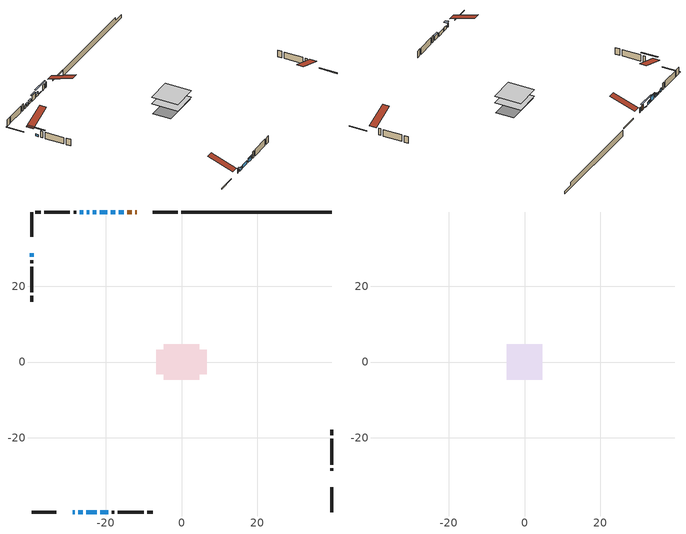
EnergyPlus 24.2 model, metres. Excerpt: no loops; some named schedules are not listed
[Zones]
conditioned space
 floor outside (Floor1 construction): -0.91,-0.91 -0.91,0.91 0.91,0.91 0.91,-0.91 z0.67
 floor adiabatic (AdiabaticFloorConstruction): -4.74,-4.74 -4.74,4.74 4.74,4.74 4.74,-4.74 z0.67
 floor foundation (Slab1 construction): -6.67,-3.24 -6.67,3.24 6.67,3.24 6.67,-3.24 z-1.62
 wall outside (RimJoist1 construction): -1.02,39.53 -7.56,39.53 / -39.53,-39.53 -32.99,-39.53 / -39.53,39.53 -39.53,32.99 / 39.53,-39.53 39.53,-32.99 z0.67:0.97
 wall outside (AdiabaticWallConstruction 1): -11.85,39.53 -12.24,39.53 / -13.17,39.53 -14.29,39.53 z0.67:2.7
 wall outside (AdiabaticWallConstruction): -28.71,-39.53 -28.15,-39.53 z0.67:2.2; -15.22,39.53 -16.54,39.53 z0.67:0.88; -39.53,28.71 -39.53,27.69 z0.67:1.38; -27.22,-39.53 -26.03,-39.53 / -25.11,-39.53 -22.3,-39.53 / -25.96,39.53 -26.8,39.53 z0.67:1.89; -17.46,39.53 -18.69,39.53 / -22.42,39.53 -23.44,39.53 z0.67:1.59; -21.38,-39.53 -19.34,-39.53 z0.67:2.19; -19.61,39.53 -21.5,39.53 z0.67:2.75; -24.37,39.53 -25.03,39.53 z0.67:1.33
 wall outside (Wall1 construction): -27.72,39.53 -28.46,39.53 / -18.42,-39.53 -17.68,-39.53 / -39.53,26.76 -39.53,26.02 / 39.53,-28.7 39.53,-27.97 z0.67:3.11
 wall outside (Wall2 construction): -29.39,39.53 -36.15,39.53 / -16.75,-39.53 -9.98,-39.53 / -39.53,25.09 -39.53,18.33 / 39.53,-27.04 39.53,-20.27 z0.67:3.11
 wall outside (Wall3 construction): -37.08,39.53 -38.6,39.53 / -9.06,-39.53 -7.54,-39.53 / -39.53,17.4 -39.53,15.88 / 39.53,-19.34 39.53,-17.83 z0.67:3.11
 wall foundation (FoundationWall1 construction): -0.09,39.53,-1.62 -0.09,39.53,0.67 35.57,39.53,0.67 35.57,39.53,-0.52 39.53,39.53,-0.52 39.53,39.53,-1.62
 window (WindowConstruction 6): -28.7,-39.53 -28.15,-39.53 z0.67:2.19
 window (WindowConstruction 7): -15.22,39.53 -16.54,39.53 z0.67:0.87
 window (WindowConstruction 8): -39.53,28.7 -39.53,27.69 z0.67:1.38
 window (WindowConstruction 9): -27.22,-39.53 -26.03,-39.53 z0.67:1.89
 window (WindowConstruction): -25.11,-39.53 -22.3,-39.53 z0.67:1.89
 window (WindowConstruction 1): -17.47,39.53 -18.68,39.53 z0.67:1.58
 window (WindowConstruction 2): -21.37,-39.53 -19.34,-39.53 z0.67:2.19
 window (WindowConstruction 3): -19.61,39.53 -21.49,39.53 z0.67:2.75
 window (WindowConstruction 4): -22.42,39.53 -23.44,39.53 z0.67:1.58
 window (WindowConstruction 5): -24.37,39.53 -25.03,39.53 z0.67:1.33
 window (WindowConstruction 10): -25.96,39.53 -26.79,39.53 z0.67:1.89
 door (Door): -11.85,39.53 -12.24,39.53 z0.67:2.7
 door (Door 1): -13.17,39.53 -14.29,39.53 z0.67:2.7
 ceiling adiabatic (AdiabaticFloorConstruction): 4.74,-4.74 4.74,4.74 -4.74,4.74 -4.74,-4.74 z0.67
attic - vented
 floor to conditioned space (Floor2 construction Reversed): -4.74,-4.74 -4.74,4.74 4.74,4.74 4.74,-4.74 z3.11
 roof outside (Roof1 construction): -10.92,39.53,3.11 -10.92,30.3,6.18 -8.49,30.3,6.18 -8.49,39.53,3.11; -29.63,-39.53,3.11 -29.63,-30.3,6.18 -32.06,-30.3,6.18 -32.06,-39.53,3.11; -39.53,29.63,3.11 -30.3,29.63,6.18 -30.3,32.06,6.18 -39.53,32.06,3.11; 39.53,-29.63,3.11 30.3,-29.63,6.18 30.3,-32.06,6.18 39.53,-32.06,3.11
shading: -27.85,-39.53 -29,-39.53 -29,-40.75 -27.85,-40.75 z2.49; -19.1,39.53 -12.66,39.53 -12.66,39.94 -19.1,39.94 z3.43; -39.53,25.13 -39.53,31.26 -39.94,31.26 -39.94,25.13 z3.94; -18.89,39.53 -17.26,39.53 -17.26,39.94 -18.89,39.94 z1.79; -19.14,-39.53 -21.58,-39.53 -21.58,-39.94 -19.14,-39.94 z2.4; -21.7,39.53 -19.41,39.53 -19.41,39.94 -21.7,39.94 z2.95; -23.64,39.53 -22.22,39.53 -22.22,39.94 -23.64,39.94 z1.79; -25.23,39.53 -24.17,39.53 -24.17,39.94 -25.23,39.94 z1.53
[Building]
Building 1: Terrain=Suburbs
[Site:Location]
Toronto City Centre_ON: Latitude {deg}=43.63; Longitude {deg}=-79.39; Time Zone {hr}=-5; Elevation {m}=77; Keep Site Location Information=Yes
[Site:GroundTemperature:Shallow]
5.01852, 3.26908, 3.12898, 3.95918, 7.29196, 10.6092, 13.4851, 15.3069, 15.4617, 13.9799, 11.1774, 7.9619
[Site:WaterMainsTemperature]
Calculation Method=Schedule; Temperature Schedule=mains temperature schedule
[Material] Roughness=Rough; Thermal Absorptance=0.9
Name | Thickness {m} | Conductivity {W/m-K} | Density {kg/m3} | Specific Heat {J/kg-K} | Solar Absorptance | Visible Absorptance
asphalt or fiberglass shingles | 0.00635 | 0.162714 | 1121.4 | 1465.45 | 0.4 | 0.4
ceiling loosefill ins | 0.0846667 | 0.0480833 | 16.02 | 1046.75 | 0.7 | 0.7
ceiling stud and cavity | 0.1397 | 0.0800577 | 65.682 | 1177.47 | 0.7 | 0.7
concrete 4.0 in. | 0.1016 | 1.803125 | 2242.8 | 837.4 | 0.7 | 0.7
concrete 8.0 in. | 0.2032 | 1.803125 | 2242.8 | 837.4 | 0.7 | 0.7
door material | 0.04445 | 0.053851 | 512.64 | 1214.23 | 0.7 | 0.7
exterior vertical ins | 0.0460229 | 0.029427 | 32.04 | 1214.23 | 0.7 | 0.7
floor covering | 0.0127 | 0.0433444 | 54.468 | 1339.84 | 0.6 | 0.6
floor rigid ins | 0.103632 | 0.029427 | 32.04 | 1214.23 | 0.7 | 0.7
floor rigid ins 1; wall rigid ins 1 | 0.512978 | 0.029427 | 32.04 | 1214.23 | 0.7 | 0.7
floor stud and cavity | 0.1397 | 0.147414 | 92.3553 | 1139.71 | 0.7 | 0.7
floor stud and cavity 1 | 0.1397 | 1.75129 | 37.0049 | 1207.88 | 0.7 | 0.7
furniture material conditioned space 1 | 0.1524 | 0.115458 | 640.8 | 1214.23 | 0.6 | 0.6
gypsum board | 0.0127 | 0.160291 | 801 | 837.4 | 0.6 | 0.6
gypsum board 1 | 0.0127 | 0.160291 | 801 | 837.4 | 0.7 | 0.7
osb sheathing 0.5 in. | 0.0127 | 0.115458 | 512.64 | 1214.23 | 0.7 | 0.7
osb sheathing 0.75 in. | 0.01905 | 0.115458 | 512.64 | 1214.23 | 0.7 | 0.7
osb sheathing 2.0 in. | 0.0508 | 0.115458 | 512.64 | 1214.23 | 0.7 | 0.7
rim joist stud and cavity | 0.0508 | 0.0311024 | 125.044 | 1163.47 | 0.6 | 0.6
wall rigid ins | 0.051816 | 0.029427 | 32.04 | 1214.23 | 0.7 | 0.7
wall stud and cavity | 0.1397 | 0.102903 | 139.0536 | 1170.24 | 0.7 | 0.7
wall stud and cavity 1 | 0.1397 | 0.100049 | 139.0536 | 1170.24 | 0.7 | 0.7
wall stud and cavity 2 | 0.1397 | 0.106068 | 139.0536 | 1170.24 | 0.7 | 0.7
wall stud and cavity 3 | 0.0889 | 0.380278 | 52.3479 | 1209.89 | 0.7 | 0.7
wall stud and cavity 4 | 0.0889 | 0.391764 | 83.0341 | 1211.67 | 0.7 | 0.7
wood siding | 0.0254 | 0.102417 | 544.68 | 1172.36 | 0.4 | 0.4
wood siding 1; wood siding 2; wood siding 3 | 0.0254 | 0.102417 | 544.68 | 1172.36 | 0.7 | 0.7
[WindowMaterial:SimpleGlazingSystem]
Name | U-Factor {W/m2-K} | Solar Heat Gain Coefficient
WindowMaterial | 1.92257 | 0.61
WindowMaterial 1 | 2.02307 | 0.54
WindowMaterial 2 | 1.989 | 0.56
WindowMaterial 3 | 2.035563 | 0.56
WindowMaterial 4 | 2.04238 | 0.53
WindowMaterial 5 | 2.14969 | 0.45
WindowMaterial 6 | 2.20193 | 0.58
WindowMaterial 7 | 2.46198 | 0.19
WindowMaterial 8 | 2.08042 | 0.5
WindowMaterial 9 | 2.1883 | 0.59
[Construction]
AdiabaticFloorConstruction: floor stud and cavity 1, floor rigid ins 1, osb sheathing 0.75 in., floor covering
AdiabaticWallConstruction: wood siding 2, wall rigid ins 1, wall stud and cavity 3, gypsum board
AdiabaticWallConstruction 1: wood siding 3, wall rigid ins 1, wall stud and cavity 3, gypsum board
Door; Door 1: door material
Floor1 construction: floor stud and cavity, floor rigid ins, osb sheathing 0.75 in., floor covering
Floor2 construction Reversed: gypsum board, ceiling stud and cavity, ceiling loosefill ins
FoundationWall1 construction: concrete 8.0 in., gypsum board 1
furniture construction conditioned space 1: furniture material conditioned space 1
PartitionWallConstruction: gypsum board, wall stud and cavity 4, gypsum board
RimJoist1 construction: wood siding 1, osb sheathing 2.0 in., rim joist stud and cavity
Roof1 construction: asphalt or fiberglass shingles
Slab1 construction: concrete 4.0 in.
Wall1 construction: wood siding, wall rigid ins, osb sheathing 0.5 in., wall stud and cavity, gypsum board
Wall2 construction: wood siding, wall rigid ins, osb sheathing 0.5 in., wall stud and cavity 1, gypsum board
Wall3 construction: wood siding, wall rigid ins, osb sheathing 0.5 in., wall stud and cavity 2, gypsum board
WindowConstruction: WindowMaterial
WindowConstruction 1: WindowMaterial 1
WindowConstruction 10: WindowMaterial 9
WindowConstruction 2: WindowMaterial 2
WindowConstruction 3: WindowMaterial 3
WindowConstruction 4: WindowMaterial 4
WindowConstruction 5: WindowMaterial 5
WindowConstruction 6: WindowMaterial 6
WindowConstruction 7: WindowMaterial 7
WindowConstruction 8; WindowConstruction 9: WindowMaterial 8
[Zone] Multiplier=1; Part of Total Floor Area=Yes
Name | Volume {m3}
attic - vented | 44.8051
conditioned space | 431.4
[Space]
Name | Zone | Volume {m3}
attic - vented 1 | attic - vented | 44.8051
conditioned space 1 | conditioned space | 431.4
[ZoneInfiltration:EffectiveLeakageArea]
infil attic - vented 1: Zone or Space=attic - vented 1; Schedule=Always On Discrete; Effective Air Leakage Area {cm2}=3778.53; Stack Coefficient=0.000213873; Wind Coefficient=9.88094e-06
[ZoneMixing]
whole house fan mix: Zone or Space=attic - vented; Schedule=Always On Continuous; Design Flow Rate Calculation Method=Flow/Zone; Design Flow Rate {m3/s}=0; Source Zone or Space=conditioned space
[SurfaceProperty:ExposedFoundationPerimeter]
Slab1: Exposed Perimeter Calculation Method=TotalExposedPerimeter; Total Exposed Perimeter {m}=39.625
[InternalMass] Zone or ZoneList=conditioned space; Space or SpaceList=conditioned space 1
Name | Construction | Surface Area {m2}
furniture mass conditioned space 1 | furniture construction conditioned space 1 | 71.7758
partition wall mass | PartitionWallConstruction | 179.44
[Lights]
interior lighting: Zone or ZoneList or Space or SpaceList=conditioned space 1; Schedule=interior lighting schedule; Design Level Calculation Method=LightingLevel; Lighting Level {W}=343.2; Return Air Fraction=0; Fraction Radiant=0.6; Fraction Visible=0.2; Fraction Replaceable=1
[People]
occupants: Zone or ZoneList or Space or SpaceList=conditioned space 1; Number of People Schedule=occupants schedule; Number of People Calculation Method=People; Number of People=3; Fraction Radiant=0.314171; Sensible Heat Fraction=0.56303; Activity Level Schedule=occupants activity schedule; Carbon Dioxide Generation Rate {m3/s-W}=0; Enable ASHRAE 55 Comfort Warnings=No; Mean Radiant Temperature Calculation Type=EnclosureAveraged
[ElectricEquipment] Zone or ZoneList or Space or SpaceList=conditioned space 1; Design Level Calculation Method=EquipmentLevel
Name | Schedule | Design Level {W} | Fraction Latent | Fraction Radiant | Fraction Lost
clothes dryer | clothes dryer schedule | 140.772 | 0.015 | 0.081 | 0.85
clothes washer | clothes washer schedule | 32.1985 | 0.03 | 0.162 | 0.7
cooking range | cooking range schedule | 215.147 | 0.08 | 0.432 | 0.2
dishwasher | dishwasher schedule | 66.8632 | 0.3 | 0.18 | 0.4
fridge | fridge schedule | 72.9452 | 0 | 0.6 | 0
mech vent house fan | mech vent house fan schedule | 1.345 | 0 | 0 | 1
mech vent house fan cfis | mech vent house fan cfis schedule | 0 | 0 | 0 | 0
misc plug loads | misc plug loads schedule | 494.7 | 0.045 | 0.513 | 0.1
whole house fan | Always On Discrete | 0 | 0 | 0 | 1
[OtherEquipment] Zone or ZoneList or Space or SpaceList=conditioned space 1; Design Level Calculation Method=EquipmentLevel
Name | Fuel Type | Schedule | Design Level {W} | Fraction Latent | Fraction Radiant | Fraction Lost
clothes dryer 1 | Electricity | clothes dryer schedule | 0 | 0.015 | 0.081 | 0.85
cooking range 1 | Electricity | cooking range schedule | 0 | 0.08 | 0.432 | 0.2
general water use latent | None | general water use schedule | 62.594 | 1 | 0 | 0
general water use sensible | None | general water use schedule | -61.6891 | 0 | 0.6 | 0
mech vent house fan latent load | None | Always On Discrete | 0 | 1 | 0 | 0
mech vent house fan sensible load | None | Always On Discrete | 0 | 0 | 0 | 0
water heater energy adjustment1 | NaturalGas | Always On Discrete | 0.01 | 0 | 0 | 1
[ZoneInfiltration:DesignFlowRate] Zone or ZoneList or Space or SpaceList=conditioned space 1; Schedule=Always On Discrete; Design Flow Rate Calculation Method=Flow/Zone; Design Flow Rate {m3/s}=0
infil flow; natural vent flow; whole house fan flow
[AvailabilityManager:Scheduled]
central ac and furnace airloop Availability Manager: Schedule=Always On Discrete
[Foundation:Kiva]
Foundation Kiva 1: Initial Indoor Air Temperature {C}=18; Wall Height Above Grade {m}=0.669981; Wall Depth Below Slab {m}=0.2032; Custom Block Material Name 1=exterior vertical ins; Custom Block Depth 1 {m}=2.28999; Custom Block X Position 1 {m}=0.2159; Custom Block Z Position 1 {m}=0
[Foundation:Kiva:Settings]
Soil Conductivity {W/m-K}=0.849921; Soil Density {kg/m3}=1842.3; Soil Specific Heat {J/kg-K}=418.7; Ground Solar Absorptivity=0.9; Ground Thermal Absorptivity=0.9; Ground Surface Roughness {m}=0.03; Far-Field Width {m}=40; Deep-Ground Boundary Condition=ZeroFlux; Deep-Ground Depth {m}=40; Minimum Cell Dimension {m}=0.2; Maximum Cell Growth Coefficient=3; Simulation Timestep=Timestep
[Exterior:Lights]
exterior lighting: Schedule=exterior lighting schedule; Design Level {W}=75.6
[EnergyManagementSystem:GlobalVariable]
central_ac_and_furnace_airloop_Fan_RTF
infil_program_Qfan
infil_program_Qinf
natural_vent_program_Qnv
natural_vent_program_Qwhf
[EnergyManagementSystem:Sensor]
Name | Output:Variable or Output:Meter Index Key | Output:Variable or Output:Meter
airflow_gain | infil flow | Infiltration Sensible Heat Gain Energy
airflow_gain_1 | natural vent flow | Infiltration Sensible Heat Gain Energy
airflow_gain_2 | whole house fan flow | Infiltration Sensible Heat Gain Energy
airflow_loss | infil flow | Infiltration Sensible Heat Loss Energy
airflow_loss_1 | natural vent flow | Infiltration Sensible Heat Loss Energy
airflow_loss_2 | whole house fan flow | Infiltration Sensible Heat Loss Energy
clg_load_cond |  | Cooling:EnergyTransfer:Zone:CONDITIONED SPACE
clg_sp_s; clg_sp_s_1 | cooling setpoint | Schedule Value
clothes_dryer_exhaust_0_sch_s | clothes dryer exhaust 0 schedule | Schedule Value
cool_season | cooling season schedule | Schedule Value
htg_load_cond |  | Heating:EnergyTransfer:Zone:CONDITIONED SPACE
htg_sp_s; htg_sp_s_1 | heating setpoint | Schedule Value
ig_ee_conv | clothes dryer | Electric Equipment Convective Heating Energy
ig_ee_conv_2 | cooking range | Electric Equipment Convective Heating Energy
ig_ee_conv_4 | fridge | Electric Equipment Convective Heating Energy
ig_ee_conv_5 | misc plug loads | Electric Equipment Convective Heating Energy
ig_ee_conv_6 | whole house fan | Electric Equipment Convective Heating Energy
ig_ee_rad | clothes dryer | Electric Equipment Radiant Heating Energy
ig_ee_rad_2 | cooking range | Electric Equipment Radiant Heating Energy
ig_ee_rad_4 | fridge | Electric Equipment Radiant Heating Energy
ig_ee_rad_5 | misc plug loads | Electric Equipment Radiant Heating Energy
ig_ee_rad_6 | whole house fan | Electric Equipment Radiant Heating Energy
ig_lgt_conv | interior lighting | Lights Convective Heating Energy
ig_lgt_rad | interior lighting | Lights Radiant Heating Energy
ig_lgt_vis | interior lighting | Lights Visible Radiation Heating Energy
ig_oe_conv | clothes dryer 1 | Other Equipment Convective Heating Energy
ig_oe_conv_1 | cooking range 1 | Other Equipment Convective Heating Energy
ig_oe_conv_2 | general water use latent | Other Equipment Convective Heating Energy
ig_oe_conv_3 | general water use sensible | Other Equipment Convective Heating Energy
ig_oe_conv_4 | water heater energy adjustment1 | Other Equipment Convective Heating Energy
ig_oe_rad | clothes dryer 1 | Other Equipment Radiant Heating Energy
ig_oe_rad_1 | cooking range 1 | Other Equipment Radiant Heating Energy
ig_oe_rad_2 | general water use latent | Other Equipment Radiant Heating Energy
ig_oe_rad_3 | general water use sensible | Other Equipment Radiant Heating Energy
ig_oe_rad_4 | water heater energy adjustment1 | Other Equipment Radiant Heating Energy
ig_ppl_conv | occupants | People Convective Heating Energy
ig_ppl_rad | occupants | People Radiant Heating Energy
im_conv | furniture mass conditioned space 1 | Surface Inside Face Convection Heat Gain Energy
im_conv_1 | partition wall mass | Surface Inside Face Convection Heat Gain Energy
im_ig | furniture mass conditioned space 1 | Surface Inside Face Internal Gains Radiation Heat Gain Energy
im_ig_1 | partition wall mass | Surface Inside Face Internal Gains Radiation Heat Gain Energy
im_lgt | furniture mass conditioned space 1 | Surface Inside Face Lights Radiation Heat Gain Energy
im_lgt_1 | partition wall mass | Surface Inside Face Lights Radiation Heat Gain Energy
im_sol | furniture mass conditioned space 1 | Surface Inside Face Solar Radiation Heat Gain Energy
im_sol_1 | partition wall mass | Surface Inside Face Solar Radiation Heat Gain Energy
im_surf | furniture mass conditioned space 1 | Surface Inside Face Net Surface Thermal Radiation Heat Gain Energy
im_surf_1 | partition wall mass | Surface Inside Face Net Surface Thermal Radiation Heat Gain Energy
mv_conv | mech vent house fan | Electric Equipment Convective Heating Energy
mv_conv_1 | mech vent house fan cfis | Electric Equipment Convective Heating Energy
mv_conv_2 | mech vent house fan latent load | Other Equipment Convective Heating Energy
mv_conv_3 | mech vent house fan sensible load | Other Equipment Convective Heating Energy
mv_rad | mech vent house fan | Electric Equipment Radiant Heating Energy
mv_rad_1 | mech vent house fan cfis | Electric Equipment Radiant Heating Energy
mv_rad_2 | mech vent house fan latent load | Other Equipment Radiant Heating Energy
mv_rad_3 | mech vent house fan sensible load | Other Equipment Radiant Heating Energy
natural_vent_s | natural vent schedule | Schedule Value
out_pb_s |  | Site Outdoor Air Barometric Pressure
out_wt_s |  | Site Outdoor Air Humidity Ratio
site_vw_s |  | Site Wind Speed
ss_back_out | Window1 | Surface Window Shortwave from Zone Back Out Window Heat Transfer Rate
ss_back_out_1 | Window10 | Surface Window Shortwave from Zone Back Out Window Heat Transfer Rate
ss_back_out_10 | Window9 | Surface Window Shortwave from Zone Back Out Window Heat Transfer Rate
ss_back_out_2 | Window12 | Surface Window Shortwave from Zone Back Out Window Heat Transfer Rate
ss_back_out_3 | Window13 | Surface Window Shortwave from Zone Back Out Window Heat Transfer Rate
ss_back_out_4 | Window2 | Surface Window Shortwave from Zone Back Out Window Heat Transfer Rate
ss_back_out_5 | Window3 | Surface Window Shortwave from Zone Back Out Window Heat Transfer Rate
ss_back_out_6 | Window4 | Surface Window Shortwave from Zone Back Out Window Heat Transfer Rate
ss_back_out_7 | Window6 | Surface Window Shortwave from Zone Back Out Window Heat Transfer Rate
ss_back_out_8 | Window7 | Surface Window Shortwave from Zone Back Out Window Heat Transfer Rate
ss_back_out_9 | Window8 | Surface Window Shortwave from Zone Back Out Window Heat Transfer Rate
ss_conv | Door1 | Surface Inside Face Convection Heat Gain Energy
ss_conv_1 | Door2 | Surface Inside Face Convection Heat Gain Energy
ss_conv_10 | Window7 | Surface Inside Face Convection Heat Gain Energy
ss_conv_11 | Window8 | Surface Inside Face Convection Heat Gain Energy
ss_conv_12 | Window9 | Surface Inside Face Convection Heat Gain Energy
ss_conv_2 | Window1 | Surface Inside Face Convection Heat Gain Energy
ss_conv_3 | Window10 | Surface Inside Face Convection Heat Gain Energy
ss_conv_4 | Window12 | Surface Inside Face Convection Heat Gain Energy
ss_conv_5 | Window13 | Surface Inside Face Convection Heat Gain Energy
ss_conv_6 | Window2 | Surface Inside Face Convection Heat Gain Energy
ss_conv_7 | Window3 | Surface Inside Face Convection Heat Gain Energy
ss_conv_8 | Window4 | Surface Inside Face Convection Heat Gain Energy
ss_conv_9 | Window6 | Surface Inside Face Convection Heat Gain Energy
ss_ig | Door1 | Surface Inside Face Internal Gains Radiation Heat Gain Energy
ss_ig_1 | Door2 | Surface Inside Face Internal Gains Radiation Heat Gain Energy
ss_ig_10 | Window7 | Surface Inside Face Internal Gains Radiation Heat Gain Energy
ss_ig_11 | Window8 | Surface Inside Face Internal Gains Radiation Heat Gain Energy
ss_ig_12 | Window9 | Surface Inside Face Internal Gains Radiation Heat Gain Energy
ss_ig_2 | Window1 | Surface Inside Face Internal Gains Radiation Heat Gain Energy
ss_ig_3 | Window10 | Surface Inside Face Internal Gains Radiation Heat Gain Energy
ss_ig_4 | Window12 | Surface Inside Face Internal Gains Radiation Heat Gain Energy
ss_ig_5 | Window13 | Surface Inside Face Internal Gains Radiation Heat Gain Energy
ss_ig_6 | Window2 | Surface Inside Face Internal Gains Radiation Heat Gain Energy
ss_ig_7 | Window3 | Surface Inside Face Internal Gains Radiation Heat Gain Energy
ss_ig_8 | Window4 | Surface Inside Face Internal Gains Radiation Heat Gain Energy
ss_ig_9 | Window6 | Surface Inside Face Internal Gains Radiation Heat Gain Energy
ss_lgt | Door1 | Surface Inside Face Lights Radiation Heat Gain Energy
ss_lgt_1 | Door2 | Surface Inside Face Lights Radiation Heat Gain Energy
ss_sol | Door1 | Surface Inside Face Solar Radiation Heat Gain Energy
ss_sol_1 | Door2 | Surface Inside Face Solar Radiation Heat Gain Energy
ss_surf | Door1 | Surface Inside Face Net Surface Thermal Radiation Heat Gain Energy
ss_surf_1 | Door2 | Surface Inside Face Net Surface Thermal Radiation Heat Gain Energy
ss_surf_10 | Window7 | Surface Inside Face Net Surface Thermal Radiation Heat Gain Energy
ss_surf_11 | Window8 | Surface Inside Face Net Surface Thermal Radiation Heat Gain Energy
ss_surf_12 | Window9 | Surface Inside Face Net Surface Thermal Radiation Heat Gain Energy
ss_surf_2 | Window1 | Surface Inside Face Net Surface Thermal Radiation Heat Gain Energy
ss_surf_3 | Window10 | Surface Inside Face Net Surface Thermal Radiation Heat Gain Energy
ss_surf_4 | Window12 | Surface Inside Face Net Surface Thermal Radiation Heat Gain Energy
ss_surf_5 | Window13 | Surface Inside Face Net Surface Thermal Radiation Heat Gain Energy
ss_surf_6 | Window2 | Surface Inside Face Net Surface Thermal Radiation Heat Gain Energy
ss_surf_7 | Window3 | Surface Inside Face Net Surface Thermal Radiation Heat Gain Energy
ss_surf_8 | Window4 | Surface Inside Face Net Surface Thermal Radiation Heat Gain Energy
ss_surf_9 | Window6 | Surface Inside Face Net Surface Thermal Radiation Heat Gain Energy
ss_trans_in | Window1 | Surface Window Transmitted Solar Radiation Rate
ss_trans_in_1 | Window10 | Surface Window Transmitted Solar Radiation Rate
ss_trans_in_10 | Window9 | Surface Window Transmitted Solar Radiation Rate
ss_trans_in_2 | Window12 | Surface Window Transmitted Solar Radiation Rate
ss_trans_in_3 | Window13 | Surface Window Transmitted Solar Radiation Rate
ss_trans_in_4 | Window2 | Surface Window Transmitted Solar Radiation Rate
ss_trans_in_5 | Window3 | Surface Window Transmitted Solar Radiation Rate
ss_trans_in_6 | Window4 | Surface Window Transmitted Solar Radiation Rate
ss_trans_in_7 | Window6 | Surface Window Transmitted Solar Radiation Rate
ss_trans_in_8 | Window7 | Surface Window Transmitted Solar Radiation Rate
ss_trans_in_9 | Window8 | Surface Window Transmitted Solar Radiation Rate
ss_trans_out | Window1 | Surface Inside Face Initial Transmitted Diffuse Transmitted Out Window Solar Radiation Rate
ss_trans_out_1 | Window10 | Surface Inside Face Initial Transmitted Diffuse Transmitted Out Window Solar Radiation Rate
ss_trans_out_10 | Window9 | Surface Inside Face Initial Transmitted Diffuse Transmitted Out Window Solar Radiation Rate
ss_trans_out_2 | Window12 | Surface Inside Face Initial Transmitted Diffuse Transmitted Out Window Solar Radiation Rate
ss_trans_out_3 | Window13 | Surface Inside Face Initial Transmitted Diffuse Transmitted Out Window Solar Radiation Rate
ss_trans_out_4 | Window2 | Surface Inside Face Initial Transmitted Diffuse Transmitted Out Window Solar Radiation Rate
ss_trans_out_5 | Window3 | Surface Inside Face Initial Transmitted Diffuse Transmitted Out Window Solar Radiation Rate
ss_trans_out_6 | Window4 | Surface Inside Face Initial Transmitted Diffuse Transmitted Out Window Solar Radiation Rate
ss_trans_out_7 | Window6 | Surface Inside Face Initial Transmitted Diffuse Transmitted Out Window Solar Radiation Rate
ss_trans_out_8 | Window7 | Surface Inside Face Initial Transmitted Diffuse Transmitted Out Window Solar Radiation Rate
ss_trans_out_9 | Window8 | Surface Inside Face Initial Transmitted Diffuse Transmitted Out Window Solar Radiation Rate
s_conv | Floor1 | Surface Inside Face Convection Heat Gain Energy
s_conv_1 | Floor2 | Surface Inside Face Convection Heat Gain Energy
s_conv_10 | Wall1:0 | Surface Inside Face Convection Heat Gain Energy
s_conv_11 | Wall1:180 | Surface Inside Face Convection Heat Gain Energy
s_conv_12 | Wall1:270 | Surface Inside Face Convection Heat Gain Energy
s_conv_13 | Wall1:90 | Surface Inside Face Convection Heat Gain Energy
s_conv_14 | Wall2:0 | Surface Inside Face Convection Heat Gain Energy
s_conv_15 | Wall2:180 | Surface Inside Face Convection Heat Gain Energy
s_conv_16 | Wall2:270 | Surface Inside Face Convection Heat Gain Energy
s_conv_17 | Wall2:90 | Surface Inside Face Convection Heat Gain Energy
s_conv_18 | Wall3:0 | Surface Inside Face Convection Heat Gain Energy
s_conv_19 | Wall3:180 | Surface Inside Face Convection Heat Gain Energy
s_conv_2 | FoundationWall1 | Surface Inside Face Convection Heat Gain Energy
s_conv_20 | Wall3:270 | Surface Inside Face Convection Heat Gain Energy
s_conv_21 | Wall3:90 | Surface Inside Face Convection Heat Gain Energy
s_conv_3 | inferred conditioned ceiling | Surface Inside Face Convection Heat Gain Energy
s_conv_4 | inferred conditioned floor | Surface Inside Face Convection Heat Gain Energy
s_conv_5 | RimJoist1:0 | Surface Inside Face Convection Heat Gain Energy
s_conv_6 | RimJoist1:180 | Surface Inside Face Convection Heat Gain Energy
